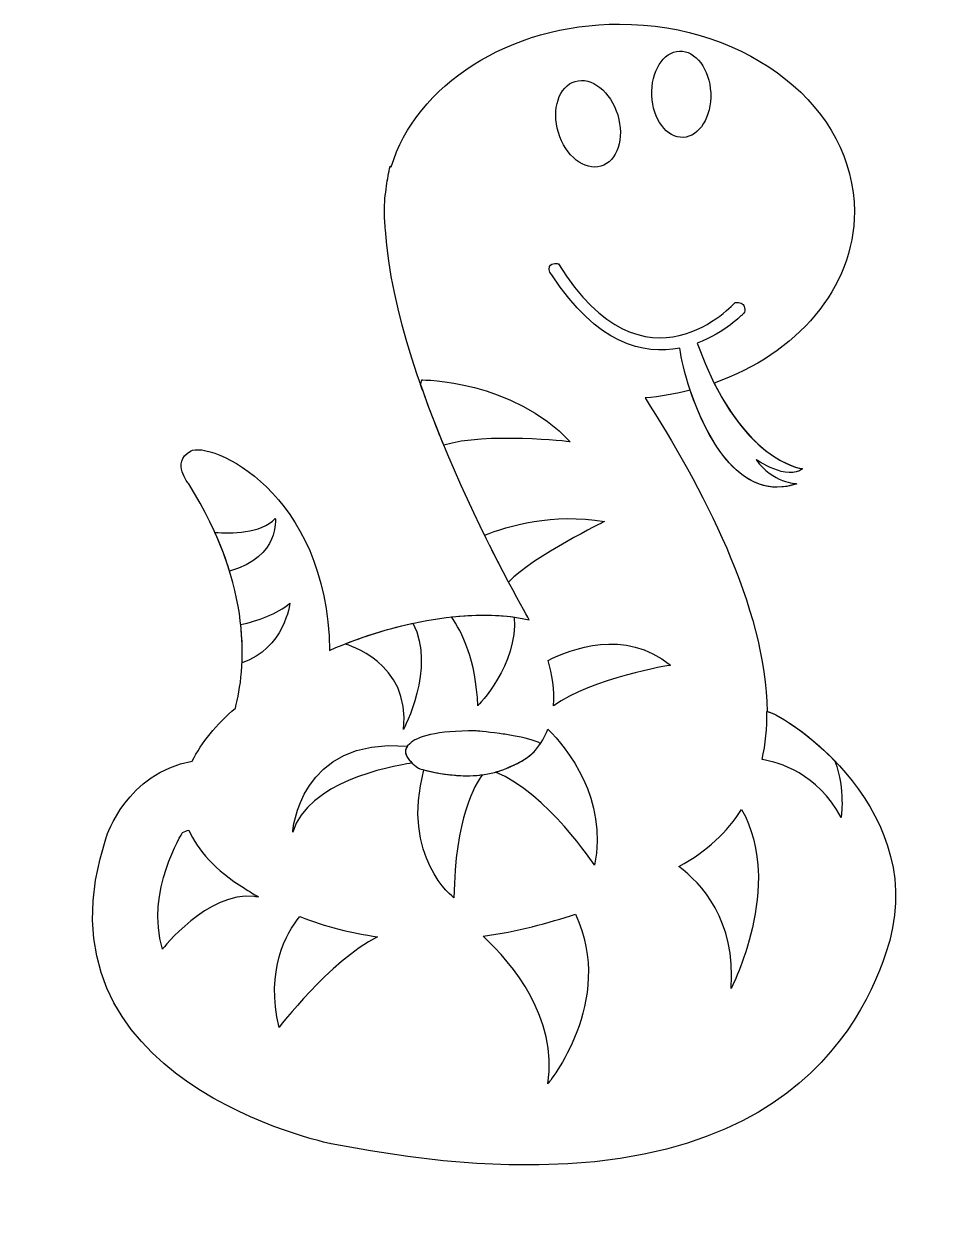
# Model space of a CAD drawing. Header units: centimetres. Extents: x -17.1 to 12.7, y -20.7 to 18.7.
import ezdxf

# ---------------------------------------------------------------- set-up
doc = ezdxf.new("R2010")
doc.units = ezdxf.units.CM
doc.header["$MEASUREMENT"] = 0
doc.layers.add('Layer 1', color=7, linetype='Continuous')

msp = doc.modelspace()

# ---------------------------------------------------------------- linework, layer by layer
at = {"layer": 'Layer 1', "color": 73}
for points, knots in [([(7.15932, -3.79933), (7.13399, -0.40931), (4.99559, 3.62449), (3.16989, 6.45533), (3.16989, 6.45533), (3.68007, 6.49953), (4.17403, 6.58461), (4.64929, 6.70446), (4.64929, 6.70446), (5.19556, 5.07277), (6.34488, 3.02524), (8.12986, 3.64899), (8.12986, 3.64899), (8.12986, 3.64899), (7.33197, 3.67995), (6.79977, 4.43645), (6.79977, 4.43645), (6.79977, 4.43645), (7.8357, 3.72431), (8.3232, 4.13964), (8.3232, 4.13964), (8.3232, 4.13964), (6.7554, 4.29342), (5.42912, 6.93969), (5.42912, 6.93969), (8.12985, 7.89037), (10.01614, 10.04449), (10.01614, 12.55138), (10.01614, 12.55138), (10.01614, 15.93809), (6.57513, 18.68368), (2.33028, 18.68368), (2.33028, 18.68368), (-1.28438, 18.68368), (-4.31535, 16.69277), (-5.13575, 14.01025), (-5.13575, 14.01025), (-5.13575, 14.01025), (-5.16935, 14.03359), (-5.16935, 14.03359), (-5.16935, 14.03359), (-5.21934, 13.82617), (-5.25692, 13.61064), (-5.28374, 13.38783), (-5.28374, 13.38783), (-5.33059, 13.1142), (-5.35558, 12.8351), (-5.35558, 12.55137), (-5.35558, 12.55137), (-5.35558, 12.34793), (-5.34267, 12.1468), (-5.31833, 11.94832), (-5.31833, 11.94832), (-5.0154, 6.72117), (-0.61643, -0.80296), (-0.61643, -0.80296), (-0.61643, -0.80296), (-2.46614, -0.38763), (-4.96739, -0.85047), (-7.15049, -1.80197), (-7.15049, -1.80197), (-7.2124, 3.39422), (-11.07437, 5.08071), (-11.70357, 4.71355), (-11.70357, 4.71355), (-12.34668, 4.33878), (-11.7572, 3.64253), (-11.7572, 3.64253), (-11.7572, 3.64253), (-9.61036, 0.24638), (-9.91014, -2.46627), (-10.23062, -3.68826), (-10.23062, -3.68826), (-10.85287, -4.23039), (-11.34269, -4.81672), (-11.6395, -5.42325), (-11.6395, -5.42325), (-13.79644, -5.81756), (-14.44203, -7.88825), (-14.44203, -7.88825), (-14.44203, -7.88825), (-17.1416, -15.92224), (-7.09767, -17.94261), (-7.09767, -17.94261), (-7.09767, -17.94261), (6.93536, -20.72793), (10.09446, -14.4584), (11.03951, -11.72953), (11.03951, -11.72953), (12.65051, -7.07828), (7.80277, -3.92862), (7.15933, -3.79934), (7.15933, -3.79934), (7.15933, -3.79934), (7.15932, -3.79933), (7.15932, -3.79933)], [0, 0, 0, 0, 0.04, 0.04, 0.04, 0.04, 0.08, 0.08, 0.08, 0.08, 0.12, 0.12, 0.12, 0.12, 0.16, 0.16, 0.16, 0.16, 0.2, 0.2, 0.2, 0.2, 0.24, 0.24, 0.24, 0.24, 0.28, 0.28, 0.28, 0.28, 0.32, 0.32, 0.32, 0.32, 0.36, 0.36, 0.36, 0.36, 0.4, 0.4, 0.4, 0.4, 0.44, 0.44, 0.44, 0.44, 0.48, 0.48, 0.48, 0.48, 0.52, 0.52, 0.52, 0.52, 0.56, 0.56, 0.56, 0.56, 0.6, 0.6, 0.6, 0.6, 0.64, 0.64, 0.64, 0.64, 0.68, 0.68, 0.68, 0.68, 0.72, 0.72, 0.72, 0.72, 0.76, 0.76, 0.76, 0.76, 0.8, 0.8, 0.8, 0.8, 0.84, 0.84, 0.84, 0.84, 0.88, 0.88, 0.88, 0.88, 0.92, 0.92, 0.92, 0.92, 1, 1, 1, 1]), ([(-0.41232, -5.06436), (-0.41232, -5.06436), (-0.65516, -5.37722), (-1.26301, -5.61791), (-1.26301, -5.61791), (-1.74505, -5.84751), (-2.3587, -5.95776), (-3.14086, -5.8788), (-3.14086, -5.8788), (-3.23969, -5.87036), (-3.33619, -5.85811), (-3.42906, -5.84172), (-3.42906, -5.84172), (-3.67256, -5.80447), (-3.93047, -5.75067), (-4.2051, -5.67701), (-4.2051, -5.67701), (-4.2051, -5.67701), (-4.96922, -5.21831), (-4.52972, -4.8634), (-4.52972, -4.8634), (-4.3031, -4.61841), (-3.64989, -4.4287), (-2.37063, -4.43863), (-2.37063, -4.43863), (-2.37063, -4.43863), (-2.02085, -4.4671), (-1.59592, -4.52504), (-1.59592, -4.52504), (-1.43105, -4.54474), (-1.28057, -4.56907), (-1.14583, -4.5949), (-1.14583, -4.5949), (-0.78695, -4.65847), (-0.43998, -4.74173), (-0.25028, -4.84519), (-0.25028, -4.84519), (-0.25028, -4.84519), (-0.41234, -5.06436), (-0.41234, -5.06436), (-0.41234, -5.06436), (-0.41234, -5.06436), (-0.41232, -5.06436), (-0.41232, -5.06436)], [0, 0, 0, 0, 0.08333333, 0.08333333, 0.08333333, 0.08333333, 0.16666667, 0.16666667, 0.16666667, 0.16666667, 0.25, 0.25, 0.25, 0.25, 0.33333333, 0.33333333, 0.33333333, 0.33333333, 0.41666667, 0.41666667, 0.41666667, 0.41666667, 0.5, 0.5, 0.5, 0.5, 0.58333333, 0.58333333, 0.58333333, 0.58333333, 0.66666667, 0.66666667, 0.66666667, 0.66666667, 0.75, 0.75, 0.75, 0.75, 0.83333333, 0.83333333, 0.83333333, 0.83333333, 1, 1, 1, 1])]:
    msp.add_open_spline(points, degree=3, knots=knots, dxfattribs=at)
at = {"layer": 'Layer 1', "color": 177}
for points, knots in [([(3.38939, 16.34961), (3.42184, 15.5701), (3.88054, 14.9543), (4.41307, 14.97698), (4.41307, 14.97698), (4.94328, 15.00016), (5.34819, 15.64989), (5.31607, 16.43006), (5.31607, 16.43006), (5.28214, 17.20974), (4.82525, 17.82437), (4.29256, 17.80236), (4.29256, 17.80236), (3.76119, 17.78034), (3.35711, 17.12912), (3.38939, 16.34961)], [0, 0, 0, 0, 0.2, 0.2, 0.2, 0.2, 0.4, 0.4, 0.4, 0.4, 0.6, 0.6, 0.6, 0.6, 1, 1, 1, 1]), ([(0.33673, 15.13342), (0.56782, 14.36814), (1.18991, 13.87551), (1.72509, 14.03426), (1.72509, 14.03426), (2.25994, 14.19483), (2.50576, 14.94537), (2.27401, 15.71098), (2.27401, 15.71098), (2.04176, 16.47874), (1.42017, 16.96972), (0.88582, 16.8108), (0.88582, 16.8108), (0.35097, 16.65056), (0.10432, 15.90051), (0.33674, 15.13342), (0.33674, 15.13342), (0.33674, 15.13342), (0.33673, 15.13342), (0.33673, 15.13342)], [0, 0, 0, 0, 0.16666667, 0.16666667, 0.16666667, 0.16666667, 0.33333333, 0.33333333, 0.33333333, 0.33333333, 0.5, 0.5, 0.5, 0.5, 0.66666667, 0.66666667, 0.66666667, 0.66666667, 1, 1, 1, 1]), ([(6.79978, 4.43644), (6.79978, 4.43644), (7.83571, 3.7243), (8.32321, 4.13963), (8.32321, 4.13963), (8.32321, 4.13963), (6.27072, 4.33976), (4.87575, 8.24643), (4.87575, 8.24643), (5.7814, 8.58644), (6.36773, 9.1938), (6.36773, 9.1938), (6.36773, 9.1938), (6.47334, 9.25637), (6.43543, 9.44062), (6.37468, 9.5161), (6.37468, 9.5161), (6.31343, 9.59158), (6.11727, 9.57586), (6.11727, 9.57586), (6.11727, 9.57586), (6.11727, 9.57586), (3.16774, 6.27556), (0.33524, 10.84255), (0.33524, 10.84255), (0.33524, 10.84255), (0.11127, 10.90347), (0.03959, 10.74919), (0.03959, 10.74919), (-0.01769, 10.62537), (0.12004, 10.48466), (0.12004, 10.48466), (0.12004, 10.48466), (1.5963, 8.20704), (3.12685, 7.85296), (4.30348, 8.08322), (4.30348, 8.08322), (4.49914, 6.73476), (5.74961, 2.8175), (8.12969, 3.64899), (8.12969, 3.64899), (8.12986, 3.64899), (7.33197, 3.67995), (6.79977, 4.43645), (6.79977, 4.43645), (6.79977, 4.43645), (6.79978, 4.43644), (6.79978, 4.43644)], [0, 0, 0, 0, 0.07692308, 0.07692308, 0.07692308, 0.07692308, 0.15384615, 0.15384615, 0.15384615, 0.15384615, 0.23076923, 0.23076923, 0.23076923, 0.23076923, 0.30769231, 0.30769231, 0.30769231, 0.30769231, 0.38461538, 0.38461538, 0.38461538, 0.38461538, 0.46153846, 0.46153846, 0.46153846, 0.46153846, 0.53846154, 0.53846154, 0.53846154, 0.53846154, 0.61538462, 0.61538462, 0.61538462, 0.61538462, 0.69230769, 0.69230769, 0.69230769, 0.69230769, 0.76923077, 0.76923077, 0.76923077, 0.76923077, 0.84615385, 0.84615385, 0.84615385, 0.84615385, 1, 1, 1, 1]), ([(0.71995, 5.01996), (-1.14515, 7.04497), (-4.12895, 7.04497), (-4.12895, 7.04497), (-4.12895, 7.04497), (-4.12895, 7.04497), (-4.14683, 6.99415), (-4.17166, 6.89566), (-4.17166, 6.89566), (-3.93544, 6.21828), (-3.6777, 5.54985), (-3.41201, 4.9069), (-3.41201, 4.9069), (-2.04584, 5.33912), (0.71995, 5.01996), (0.71995, 5.01996)], [0, 0, 0, 0, 0.2, 0.2, 0.2, 0.2, 0.4, 0.4, 0.4, 0.4, 0.6, 0.6, 0.6, 0.6, 1, 1, 1, 1]), ([(-8.92504, 2.51572), (-9.38954, 2.01265), (-10.38739, 2.0153), (-10.89923, 2.0547), (-10.89923, 2.0547), (-10.70092, 1.61437), (-10.54233, 1.18977), (-10.41752, 0.78338), (-10.41752, 0.78338), (-8.75355, 1.2689), (-8.92504, 2.51572), (-8.92504, 2.51572)], [0, 0, 0, 0, 0.25, 0.25, 0.25, 0.25, 0.5, 0.5, 0.5, 0.5, 1, 1, 1, 1]), ([(-1.29678, 0.43228), (-0.43301, 1.30747), (1.83914, 2.40895), (1.83914, 2.40895), (1.83914, 2.40895), (0.16225, 2.70063), (-1.3145, 2.26924), (-2.08077, 1.9673), (-2.08077, 1.9673), (-1.79108, 1.37766), (-1.52258, 0.85754), (-1.29679, 0.43228), (-1.29679, 0.43228), (-1.29679, 0.43228), (-1.29678, 0.43228), (-1.29678, 0.43228)], [0, 0, 0, 0, 0.2, 0.2, 0.2, 0.2, 0.4, 0.4, 0.4, 0.4, 0.6, 0.6, 0.6, 0.6, 1, 1, 1, 1]), ([(-10.01344, -2.20637), (-8.63303, -1.75412), (-8.44531, -0.25536), (-8.44531, -0.25536), (-8.44531, -0.25536), (-8.86759, -0.62484), (-9.51186, -0.83755), (-10.05499, -0.95806), (-10.05499, -0.95806), (-10.00583, -1.41295), (-9.99705, -1.83077), (-10.01344, -2.20637)], [0, 0, 0, 0, 0.25, 0.25, 0.25, 0.25, 0.5, 0.5, 0.5, 0.5, 1, 1, 1, 1]), ([(-1.11403, -0.71423), (-1.74704, -0.62832), (-2.43965, -0.63146), (-3.15841, -0.70893), (-3.15841, -0.70893), (-2.82618, -1.19081), (-2.35639, -2.12576), (-2.29961, -3.61261), (-2.29961, -3.61261), (-2.29961, -3.61261), (-0.97664, -2.27656), (-1.11404, -0.71423), (-1.11404, -0.71423), (-1.11404, -0.71423), (-1.11403, -0.71423), (-1.11403, -0.71423)], [0, 0, 0, 0, 0.2, 0.2, 0.2, 0.2, 0.4, 0.4, 0.4, 0.4, 0.6, 0.6, 0.6, 0.6, 1, 1, 1, 1]), ([(-6.6158, -1.60531), (-6.6158, -1.60531), (-4.48435, -2.17376), (-4.73299, -4.39427), (-4.73299, -4.39427), (-4.73299, -4.39427), (-3.6618, -2.38118), (-4.42112, -0.91568), (-4.42112, -0.91568), (-5.15941, -1.07575), (-5.90516, -1.30353), (-6.6259, -1.58528), (-6.6259, -1.58528), (-6.62242, -1.59223), (-6.61928, -1.59852), (-6.6158, -1.60531)], [0, 0, 0, 0, 0.2, 0.2, 0.2, 0.2, 0.4, 0.4, 0.4, 0.4, 0.6, 0.6, 0.6, 0.6, 1, 1, 1, 1]), ([(0.17219, -3.61443), (1.41851, -2.7058), (3.99791, -2.28815), (3.99791, -2.28815), (3.99791, -2.28815), (2.50808, -1.06964), (0.73055, -1.75926), (-0.00311, -2.13718), (-0.00311, -2.13718), (0.12932, -2.57933), (0.21871, -3.09348), (0.17219, -3.61443)], [0, 0, 0, 0, 0.25, 0.25, 0.25, 0.25, 0.5, 0.5, 0.5, 0.5, 1, 1, 1, 1]), ([(7.15833, -3.79933), (7.16247, -4.34411), (7.11281, -4.87217), (6.99776, -5.37573), (6.99776, -5.37573), (7.55926, -5.46297), (8.79747, -5.81871), (9.58096, -7.2655), (9.58096, -7.2655), (9.58096, -7.2655), (9.72928, -6.37541), (9.38165, -5.4244), (9.38165, -5.4244), (8.42402, -4.43035), (7.42484, -3.85164), (7.15833, -3.79933)], [0, 0, 0, 0, 0.2, 0.2, 0.2, 0.2, 0.4, 0.4, 0.4, 0.4, 0.6, 0.6, 0.6, 0.6, 1, 1, 1, 1]), ([(-4.60056, -4.93359), (-8.15132, -4.61924), (-8.35658, -7.75119), (-8.35658, -7.75119), (-8.35658, -7.75119), (-7.8464, -6.11536), (-5.244, -5.60815), (-4.44909, -5.49013), (-4.44909, -5.49013), (-4.60668, -5.34197), (-4.75583, -5.12843), (-4.60056, -4.9336), (-4.60056, -4.9336), (-4.60056, -4.9336), (-4.60056, -4.93359), (-4.60056, -4.93359)], [0, 0, 0, 0, 0.2, 0.2, 0.2, 0.2, 0.4, 0.4, 0.4, 0.4, 0.6, 0.6, 0.6, 0.6, 1, 1, 1, 1]), ([(-0.41232, -5.06436), (-0.41232, -5.06436), (-0.41232, -5.06568), (-0.41431, -5.06717), (-0.41431, -5.06717), (-0.41431, -5.06767), (-0.41431, -5.06767), (-0.41597, -5.06866), (-0.41597, -5.06866), (-0.41763, -5.07098), (-0.42011, -5.07379), (-0.42375, -5.0781), (-0.42375, -5.0781), (-0.42375, -5.0786), (-0.42541, -5.07909), (-0.42541, -5.07992), (-0.42541, -5.07992), (-0.42872, -5.08389), (-0.43302, -5.0882), (-0.43766, -5.09333), (-0.43766, -5.09333), (-0.43766, -5.09449), (-0.43932, -5.09499), (-0.43965, -5.09581), (-0.43965, -5.09581), (-0.44495, -5.10144), (-0.45124, -5.10789), (-0.45769, -5.11501), (-0.45769, -5.11501), (-0.45935, -5.11667), (-0.461, -5.11832), (-0.46249, -5.11981), (-0.46249, -5.11981), (-0.46994, -5.12726), (-0.47788, -5.13537), (-0.48699, -5.14414), (-0.48699, -5.14414), (-0.48699, -5.14464), (-0.48865, -5.1453), (-0.48865, -5.14596), (-0.48865, -5.14596), (-0.49742, -5.1544), (-0.50702, -5.16318), (-0.51745, -5.17245), (-0.51745, -5.17245), (-0.5196, -5.17444), (-0.52159, -5.17642), (-0.52391, -5.17857), (-0.52391, -5.17857), (-0.53484, -5.18834), (-0.54659, -5.1986), (-0.55917, -5.20936), (-0.55917, -5.20936), (-0.56198, -5.21168), (-0.56463, -5.21383), (-0.56745, -5.21615), (-0.56745, -5.21615), (-0.5792, -5.22625), (-0.59211, -5.23668), (-0.60536, -5.24727), (-0.60536, -5.24727), (-0.60751, -5.24893), (-0.6095, -5.25058), (-0.61148, -5.25191), (-0.61148, -5.25191), (-0.62588, -5.2635), (-0.64161, -5.27525), (-0.65766, -5.28767), (-0.65766, -5.28767), (-0.66246, -5.29098), (-0.66676, -5.29413), (-0.67123, -5.2976), (-0.67123, -5.2976), (-0.68811, -5.30985), (-0.70533, -5.3221), (-0.72354, -5.33485), (-0.72354, -5.33485), (-0.72735, -5.3375), (-0.73132, -5.34015), (-0.73546, -5.34296), (-0.73546, -5.34296), (-0.75135, -5.35389), (-0.76807, -5.36465), (-0.78545, -5.37557), (-0.78545, -5.37557), (-0.79108, -5.37938), (-0.79621, -5.38302), (-0.80233, -5.3865), (-0.80233, -5.3865), (-0.82236, -5.39908), (-0.84322, -5.41183), (-0.8649, -5.42441), (-0.8649, -5.42441), (-0.87202, -5.42838), (-0.8793, -5.43269), (-0.88659, -5.43683), (-0.88659, -5.43683), (-0.90596, -5.44809), (-0.92632, -5.45934), (-0.94734, -5.47076), (-0.94734, -5.47076), (-0.95446, -5.47457), (-0.96174, -5.47854), (-0.96903, -5.48251), (-0.96903, -5.48251), (-0.99088, -5.49377), (-1.01306, -5.50502), (-1.03591, -5.51661), (-1.03591, -5.51661), (-1.04568, -5.52125), (-1.05528, -5.52621), (-1.06538, -5.53085), (-1.06538, -5.53085), (-1.09071, -5.5431), (-1.11686, -5.55518), (-1.14401, -5.56743), (-1.14401, -5.56743), (-1.15427, -5.57173), (-1.16454, -5.5762), (-1.1748, -5.58067), (-1.1748, -5.58067), (-1.19615, -5.58977), (-1.21784, -5.59888), (-1.24019, -5.60798), (-1.24019, -5.60798), (-1.24797, -5.61129), (-1.25542, -5.61444), (-1.26353, -5.61791), (-1.26353, -5.61791), (-1.40606, -5.68545), (-1.56034, -5.74272), (-1.7267, -5.78792), (-1.7267, -5.78792), (-0.03243, -6.4648), (1.51864, -8.83445), (1.51864, -8.83445), (1.51864, -8.83445), (1.95864, -6.66244), (0.62094, -5.0142), (-0.00661, -4.37953), (-0.00661, -4.37953), (-0.09981, -4.61559), (-0.2324, -4.84585), (-0.41267, -5.06435), (-0.41267, -5.06435), (-0.41267, -5.06435), (-0.41232, -5.06436), (-0.41232, -5.06436)], [0, 0, 0, 0, 0.02631579, 0.02631579, 0.02631579, 0.02631579, 0.05263158, 0.05263158, 0.05263158, 0.05263158, 0.07894737, 0.07894737, 0.07894737, 0.07894737, 0.10526316, 0.10526316, 0.10526316, 0.10526316, 0.13157895, 0.13157895, 0.13157895, 0.13157895, 0.15789474, 0.15789474, 0.15789474, 0.15789474, 0.18421053, 0.18421053, 0.18421053, 0.18421053, 0.21052632, 0.21052632, 0.21052632, 0.21052632, 0.23684211, 0.23684211, 0.23684211, 0.23684211, 0.26315789, 0.26315789, 0.26315789, 0.26315789, 0.28947368, 0.28947368, 0.28947368, 0.28947368, 0.31578947, 0.31578947, 0.31578947, 0.31578947, 0.34210526, 0.34210526, 0.34210526, 0.34210526, 0.36842105, 0.36842105, 0.36842105, 0.36842105, 0.39473684, 0.39473684, 0.39473684, 0.39473684, 0.42105263, 0.42105263, 0.42105263, 0.42105263, 0.44736842, 0.44736842, 0.44736842, 0.44736842, 0.47368421, 0.47368421, 0.47368421, 0.47368421, 0.5, 0.5, 0.5, 0.5, 0.52631579, 0.52631579, 0.52631579, 0.52631579, 0.55263158, 0.55263158, 0.55263158, 0.55263158, 0.57894737, 0.57894737, 0.57894737, 0.57894737, 0.60526316, 0.60526316, 0.60526316, 0.60526316, 0.63157895, 0.63157895, 0.63157895, 0.63157895, 0.65789474, 0.65789474, 0.65789474, 0.65789474, 0.68421053, 0.68421053, 0.68421053, 0.68421053, 0.71052632, 0.71052632, 0.71052632, 0.71052632, 0.73684211, 0.73684211, 0.73684211, 0.73684211, 0.76315789, 0.76315789, 0.76315789, 0.76315789, 0.78947368, 0.78947368, 0.78947368, 0.78947368, 0.81578947, 0.81578947, 0.81578947, 0.81578947, 0.84210526, 0.84210526, 0.84210526, 0.84210526, 0.86842105, 0.86842105, 0.86842105, 0.86842105, 0.89473684, 0.89473684, 0.89473684, 0.89473684, 0.92105263, 0.92105263, 0.92105263, 0.92105263, 0.94736842, 0.94736842, 0.94736842, 0.94736842, 1, 1, 1, 1]), ([(-0.23917, -4.85148), (-0.24298, -4.84933), (-0.24662, -4.84718), (-0.25043, -4.84519), (-0.25043, -4.84519), (-0.25043, -4.84519), (-0.23917, -4.85148), (-0.23917, -4.85148)], [0, 0, 0, 0, 0.33333333, 0.33333333, 0.33333333, 0.33333333, 1, 1, 1, 1]), ([(-0.23917, -4.85148), (-0.23917, -4.85148), (-0.23917, -4.85148), (-0.23917, -4.85148), (-0.23917, -4.85148), (-0.23917, -4.85148), (-0.23917, -4.85148), (-0.23917, -4.85148)], [0, 0, 0, 0, 0.33333333, 0.33333333, 0.33333333, 0.33333333, 1, 1, 1, 1]), ([(-4.06124, -5.71376), (-4.8343, -8.56198), (-3.0811, -9.90051), (-3.0811, -9.90051), (-3.0811, -9.90051), (-3.0523, -7.28735), (-2.39694, -6.19464), (-2.14648, -5.87168), (-2.14648, -5.87168), (-2.67338, -5.94121), (-3.30457, -5.90214), (-4.06124, -5.71376)], [0, 0, 0, 0, 0.25, 0.25, 0.25, 0.25, 0.5, 0.5, 0.5, 0.5, 1, 1, 1, 1]), ([(4.27915, -8.87568), (4.99311, -9.40755), (6.15153, -10.62673), (5.98401, -12.86048), (5.98401, -12.86048), (5.98401, -12.86048), (7.73522, -9.48701), (6.32866, -7.00661), (6.32866, -7.00661), (5.86996, -7.73216), (5.20202, -8.36666), (4.27915, -8.87568)], [0, 0, 0, 0, 0.25, 0.25, 0.25, 0.25, 0.5, 0.5, 0.5, 0.5, 1, 1, 1, 1]), ([(-9.9363, -9.58715), (-10.89045, -8.98311), (-11.47116, -8.33867), (-11.75207, -7.68315), (-11.75207, -7.68315), (-11.8206, -7.70401), (-11.88897, -7.72933), (-11.95601, -7.76195), (-11.95601, -7.76195), (-11.95601, -7.76195), (-13.18197, -9.67175), (-12.61617, -11.58187), (-12.61617, -11.58187), (-12.61617, -11.58187), (-11.14207, -9.68019), (-9.61549, -9.85764), (-9.61549, -9.85764), (-9.56368, -9.86393), (-9.51683, -9.86592), (-9.47329, -9.86459), (-9.47329, -9.86459), (-9.6279, -9.77702), (-9.78235, -9.68449), (-9.9363, -9.58715)], [0, 0, 0, 0, 0.14285714, 0.14285714, 0.14285714, 0.14285714, 0.28571429, 0.28571429, 0.28571429, 0.28571429, 0.42857143, 0.42857143, 0.42857143, 0.42857143, 0.57142857, 0.57142857, 0.57142857, 0.57142857, 0.71428571, 0.71428571, 0.71428571, 0.71428571, 1, 1, 1, 1]), ([(-8.12335, -10.51068), (-8.57659, -11.06589), (-9.24519, -12.25759), (-8.80238, -14.13941), (-8.80238, -14.13941), (-8.80238, -14.13941), (-7.17549, -11.9876), (-5.57988, -11.17117), (-5.57988, -11.17117), (-6.41816, -11.05778), (-7.27183, -10.84721), (-8.12335, -10.51068)], [0, 0, 0, 0, 0.25, 0.25, 0.25, 0.25, 0.5, 0.5, 0.5, 0.5, 1, 1, 1, 1]), ([(-2.12711, -11.15147), (-1.14366, -12.06672), (0.3129, -13.82257), (-0.01023, -15.97769), (-0.01023, -15.97769), (-0.01023, -15.97769), (2.22584, -13.30576), (0.89228, -10.42758), (0.89228, -10.42758), (0.01858, -10.72538), (-1.00791, -10.99852), (-2.12711, -11.15147)], [0, 0, 0, 0, 0.25, 0.25, 0.25, 0.25, 0.5, 0.5, 0.5, 0.5, 1, 1, 1, 1])]:
    msp.add_open_spline(points, degree=3, knots=knots, dxfattribs=at)

doc.saveas('drawing.dxf')
